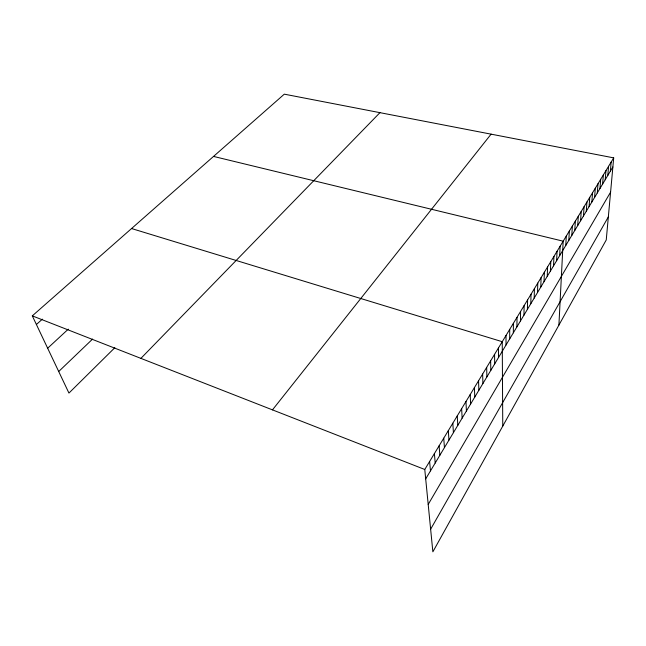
<?xml version="1.0" encoding="UTF-8"?>
<svg xmlns="http://www.w3.org/2000/svg" width="646" height="646" viewBox="0 0 646 646"><rect width="100%" height="100%" fill="white"/><g stroke="black" fill="none" stroke-linecap="round" stroke-linejoin="round"><path stroke-width="0.97" d="M509.71 338.875L509.718 329.363M513.344 332.819L513.392 323.315M516.929 326.844L517.01 317.339M520.466 320.949L520.579 311.453M523.963 315.127L524.108 305.631M527.411 309.377L527.596 299.889M530.818 303.693L531.028 294.213M534.185 298.089L534.428 288.617M537.512 292.549L537.779 283.085M540.791 287.074L541.09 277.618M544.037 281.672L544.36 272.224M547.243 276.335L547.598 266.895M550.408 271.062L550.788 261.63M553.533 265.845L553.937 256.43M556.626 260.701L557.054 251.294M559.678 255.614L560.139 246.215M558.903 325.116L563.175 241.192L213.535 156.421M565.775 245.464L566.276 236.089M568.811 240.401L569.336 231.042M571.807 235.402L572.356 226.06M574.77 230.469L575.344 221.134M577.702 225.583L578.291 216.265M580.592 220.762L581.206 211.452M583.459 215.99L584.089 206.704M586.285 211.282L586.939 202.004M589.079 206.623L589.758 197.361M591.849 202.02L592.535 192.766M594.578 197.466L595.289 188.228M597.284 192.96L598.01 183.747M599.956 188.511L600.699 179.313M602.597 184.11L603.356 174.929M605.205 179.758L605.988 170.592M607.789 175.454L608.589 166.305M610.349 171.198L611.156 162.057M613.7 157.866L606.247 239.949L432.86 551.837L424.769 469.481L613.7 157.866L284.297 94.163L32.3 315.87L68.944 393.075L114.818 347.709M430.64 529.195L608.338 216.911M428.201 504.429L610.591 192.128M425.69 478.864L612.868 166.983M272.475 409.871L491.097 134.158M140.901 358.377L379.945 112.662M58.705 371.515L92.604 339.061M47.659 348.226L68.29 329.145M36.394 324.494L42.378 319.156M131.558 228.539L502.241 341.702L502.766 426.094M32.3 315.87L424.769 469.481M429.614 461.478L430.478 470.877M434.395 453.597L435.202 463.012M439.11 445.829L439.853 455.26M443.745 438.174L444.44 447.621M448.316 430.632L448.962 440.096M452.83 423.203L453.411 432.667M457.271 415.871L457.804 425.351M461.648 408.652L462.132 418.14M465.968 401.529L466.404 411.026M470.223 394.512L470.611 404.008M474.422 387.584L474.77 397.096M478.557 380.76L478.864 390.273M482.643 374.026L482.901 383.538M486.672 367.38L486.882 376.901M490.645 360.831L490.815 370.352M494.561 354.371L494.699 363.884M498.429 347.992L498.526 357.513M506.004 335.492L506.028 345.004"/></g></svg>
